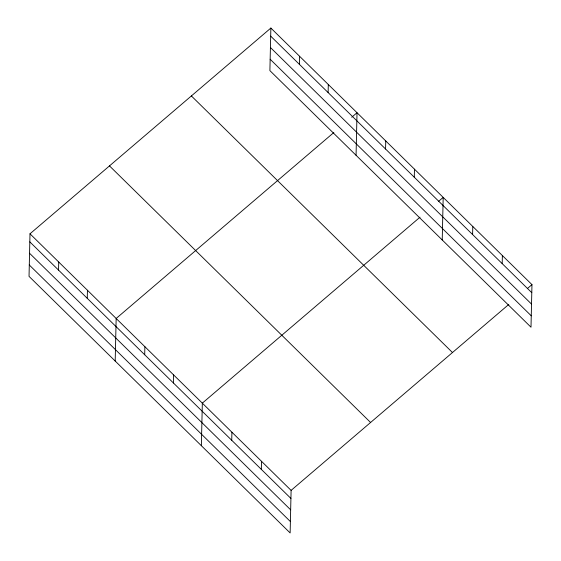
<?xml version="1.0" encoding="UTF-8"?>
<svg xmlns="http://www.w3.org/2000/svg" width="561" height="561" viewBox="0 0 561 561"><rect width="100%" height="100%" fill="white"/><g stroke="black" fill="none" stroke-linecap="round" stroke-linejoin="round"><path stroke-width="0.84" d="M29.999 233.797L29.032 276.37L290.135 532.95L291.103 490.377L29.999 233.797L270.865 28.05L531.968 284.63L531.001 327.203L269.897 70.623L270.865 28.05M58.533 270.093L58.723 262.022M87.257 298.319L87.439 290.247M115.194 361.039L116.162 318.473L333.844 132.522M144.703 354.762L144.885 346.698M173.426 382.988L173.608 374.916M201.364 445.715L202.325 403.142L420.007 217.198M231.735 440.287L231.917 432.222M261.328 469.368L261.51 461.303M299.399 64.34L299.581 56.275M328.122 92.565L328.304 84.501M356.06 155.292L357.027 112.719L351.726 117.249M385.568 149.016L385.751 140.944M414.284 177.234L414.474 169.17M442.229 239.961L443.19 197.395L438.555 201.357M472.6 234.54L472.783 226.469M502.193 263.621L502.375 255.55M291.103 490.377L508.785 304.434M527.333 288.592L531.968 284.63M270.675 36.121L531.786 292.702M270.423 47.503L531.526 304.083M270.157 59.235L531.26 315.815M191.378 95.945L452.482 352.525M109.486 165.902L370.59 422.482M29.817 241.868L290.921 498.449M29.558 253.256L290.661 509.837M29.291 264.981L290.395 521.562"/></g></svg>
